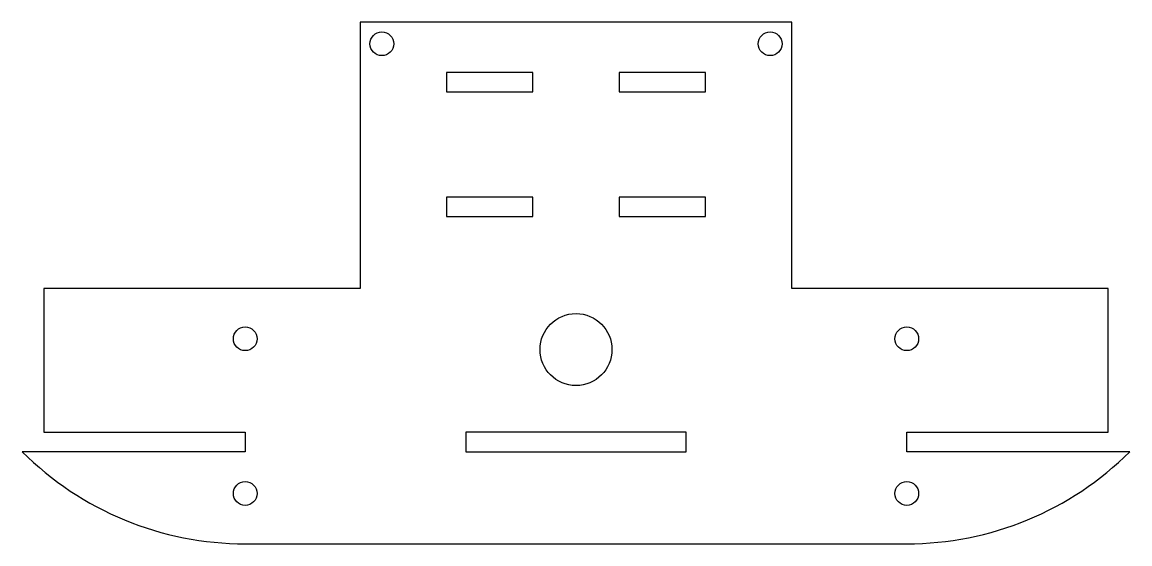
# Model space of a CAD drawing. Header units: millimetres. Extents: x -77 to 77, y 0 to 72.
import ezdxf

# ---------------------------------------------------------------- set-up
doc = ezdxf.new("R2010")
doc.units = ezdxf.units.MM

msp = doc.modelspace()

# ---------------------------------------------------------------- linework, layer by layer
at = {"color": 7, "linetype": 'Continuous', "lineweight": 25}
for p, q in [((-30, 72.5), (-30, 35.5)), ((30, 72.5), (-30, 72.5)), ((30, 35.5), (30, 72.5)), ((-18, 65.5), (-18, 62.8)), ((-6, 65.5), (-18, 65.5)), ((-6, 62.8), (-6, 65.5)), ((6, 65.5), (6, 62.8)), ((18, 65.5), (6, 65.5)), ((18, 62.8), (18, 65.5)), ((-18, 62.8), (-6, 62.8)), ((6, 62.8), (18, 62.8)), ((-18, 48.2), (-18, 45.5)), ((-6, 48.2), (-18, 48.2)), ((-6, 45.5), (-6, 48.2)), ((6, 48.2), (6, 45.5)), ((18, 48.2), (6, 48.2)), ((18, 45.5), (18, 48.2)), ((-18, 45.5), (-6, 45.5)), ((6, 45.5), (18, 45.5)), ((-74, 35.5), (-74, 15.5)), ((-30, 35.5), (-74, 35.5)), ((74, 35.5), (30, 35.5)), ((74, 15.5), (74, 35.5)), ((-74, 15.5), (-46.02, 15.5)), ((-46.02, 15.5), (-46.02, 12.8)), ((15.34, 15.5), (-15.34, 15.5)), ((-15.34, 15.5), (-15.34, 12.8)), ((15.34, 12.8), (15.34, 15.5)), ((46.02, 15.5), (74, 15.5)), ((46.02, 12.8), (46.02, 15.5)), ((-46.02, 12.8), (-77.03, 12.8)), ((-15.34, 12.8), (15.34, 12.8)), ((77.03, 12.8), (46.02, 12.8)), ((-46, 0), (46, 0))]:
    msp.add_line(p, q, dxfattribs=at)
for centre, radius in [((-27, 69.5), 1.65), ((27, 69.5), 1.65), ((0, 27), 5), ((-46, 28.5), 1.65), ((46, 28.5), 1.65), ((-46, 7), 1.65), ((46, 7), 1.65)]:
    msp.add_circle(centre, radius, dxfattribs=at)
for centre, start, end in [((-46, 44), 225.161, 270), ((46, 44), 270, 314.839)]:
    msp.add_arc(centre, 44, start, end, dxfattribs=at)

doc.saveas('drawing.dxf')
